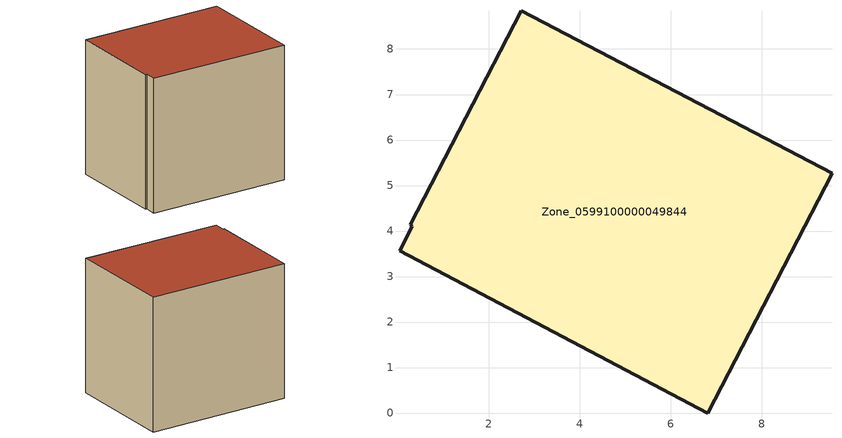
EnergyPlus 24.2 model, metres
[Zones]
Zone_0599100000049844
 floor ground (C_G): 0.04,3.57 0.33,4.1 0.28,4.13 2.72,8.84 9.55,5.27 6.81,0 z0
 wall outside (C_F): 9.55,5.27 2.72,8.84 0.28,4.13 0.33,4.1 0.04,3.57 6.81,0 9.55,5.27 z0:7.14
 roof outside (C_R): 0.33,4.1 0.04,3.57 6.81,0 9.55,5.27 2.72,8.84 0.28,4.13 z7.14
[BUILDING]
Pand.0599100000049844: North Axis=0; Terrain=City; Loads Convergence Tolerance Value=0.04; Temperature Convergence Tolerance Value=0.4; Solar Distribution=FullExterior; Maximum Number of Warmup Days=25; Minimum Number of Warmup Days=1
[Site:Location]
Rotterdam.The.Hague.AP_ZH_NLD Design_Conditions: Latitude=51.96; Longitude=4.45; Time Zone=1; Elevation=-4.5
[SITE:GROUNDTEMPERATURE:BUILDINGSURFACE]
18, 18, 18, 18, 18, 18, 18, 18, 18, 18, 18, 18
[MATERIAL] Thermal Absorptance=0.9; Solar Absorptance=0.7; Visible Absorptance=0.7
Name | Roughness | Thickness | Conductivity | Density | Specific Heat
G.TI.1946-1964 | MediumSmooth | 0.15 | 1 | 540 | 1210
F.TI.1946-1964 | Rough | 0.3 | 0.857143 | 1920 | 840
R.TI.1946-1964 | MediumRough | 0.2 | 0.277778 | 1500 | 1000
[CONSTRUCTION]
C_G: G.TI.1946-1964
C_F: F.TI.1946-1964
C_R: R.TI.1946-1964
[ZONE]
Zone_0599100000049844: Type=1; Multiplier=1; Ceiling Height=Autocalculate; Volume=Autocalculate; Floor Area=autocalculate; Part of Total Floor Area=Yes
[ZONEINFILTRATION:DESIGNFLOWRATE]
Infil_Zone_0599100000049844: Zone or ZoneList or Space or SpaceList=Zone_0599100000049844; Schedule=AlwaysOn; Design Flow Rate Calculation Method=Flow/Area; Flow Rate per Floor Area=0.003; Constant Term Coefficient=1; Temperature Term Coefficient=0; Velocity Term Coefficient=0; Velocity Squared Term Coefficient=0
[HVACTEMPLATE:ZONE:IDEALLOADSAIRSYSTEM]
Zone_0599100000049844: Maximum Heating Supply Air Temperature=50; Minimum Cooling Supply Air Temperature=13; Maximum Heating Supply Air Humidity Ratio=0.0156; Minimum Cooling Supply Air Humidity Ratio=0.0077; Heating Limit=NoLimit; Cooling Limit=NoLimit; Dehumidification Control Type=ConstantSensibleHeatRatio; Cooling Sensible Heat Ratio=0.7; Dehumidification Setpoint=60; Humidification Control Type=None; Humidification Setpoint=30; Outdoor Air Method=None; Outdoor Air Flow Rate per Person=0.00944; Outdoor Air Flow Rate per Zone Floor Area=0; Outdoor Air Flow Rate per Zone=0; Demand Controlled Ventilation Type=None; Outdoor Air Economizer Type=NoEconomizer; Heat Recovery Type=None; Sensible Heat Recovery Effectiveness=0.7; Latent Heat Recovery Effectiveness=0.65
[ZONECONTROL:THERMOSTAT]
ThermostatControl_Zone_0599100000049844: Zone or ZoneList=Zone_0599100000049844; Control Type Schedule=DualSetpointControlType; Control 1=Thermostat_Zone_0599100000049844; Temperature Difference Between Cutout And Setpoint=0
[THERMOSTATSETPOINT:DUALSETPOINT]
Thermostat_Zone_0599100000049844: Heating Setpoint Temperature Schedule=HeatingSetpoint_Zone_0599100000049844; Cooling Setpoint Temperature Schedule=CoolingSetpoint_Zone_0599100000049844
[SCHEDULE:COMPACT]
HeatingSetpoint_Zone_0599100000049844: Through: 12/31, For: AllDays, Until: 24:00, 21
CoolingSetpoint_Zone_0599100000049844: Through: 12/31, For: AllDays, Until: 24:00, 24
DualSetpointControlType: Through: 12/31, For: AllDays, Until: 24:00, 4
AlwaysOn: Through: 12/31, For: AllDays, Until: 24:00, 1
